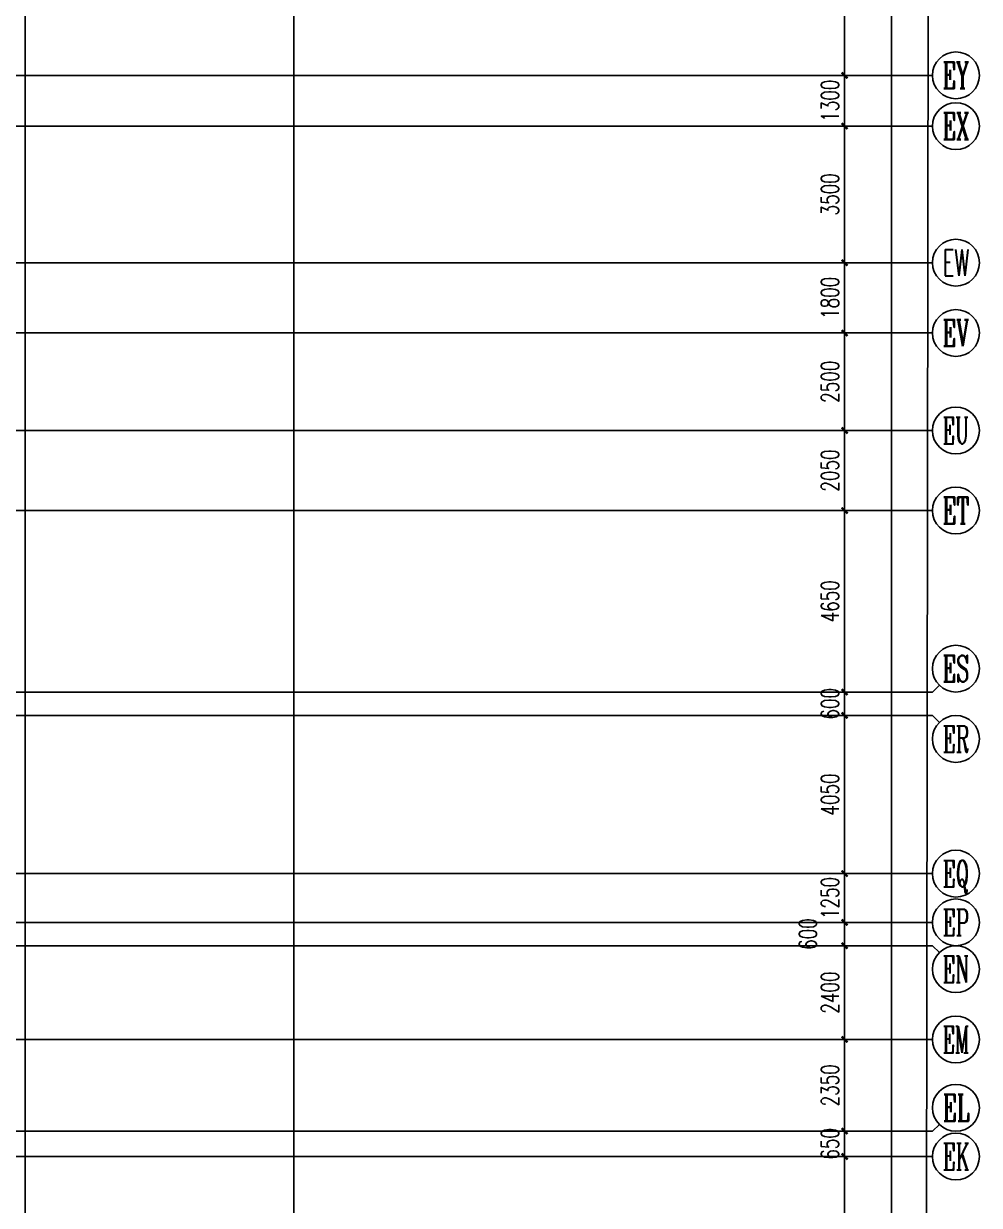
# Model space of a CAD drawing. Extents: x 369444 to 684549, y -549309 to 575337.
# Drawn here: x 607305 to 631771, y 340757 to 371032 of the extents above; entities that cross this region are included whole.
import ezdxf
from ezdxf.enums import TextEntityAlignment as Align

# ---------------------------------------------------------------- set-up
doc = ezdxf.new("R2010")
doc.units = 0
doc.header["$LTSCALE"] = 1000
doc.header["$MEASUREMENT"] = 0
for name, color, linetype in [('AXIS', 3, 'Continuous'), ('AXIS_TEXT', 7, 'Continuous'), ('DOTE', 1, 'Continuous')]:
    doc.layers.add(name, color=color, linetype=linetype)
doc.layers.add('不要动图层', color=140, linetype='Continuous', plot=False)
doc.styles.add('_TCH_AXIS', font='COMPLEX', dxfattribs={"bigfont": 'GBCBIG'})
doc.styles.add('_TCH_DIM_T3', font='SIMPLEX', dxfattribs={"width": 0.705882, "bigfont": 'GBCBIG'})
doc.styles.add('COMPLEX', font='COMPLEX')
doc.dimstyles.new('_TCH_ARCH&&150', dxfattribs={"dimtxt": 446.25, "dimasz": 150, "dimexe": 375, "dimexo": 450, "dimgap": 150, "dimtad": 1, "dimdec": 0, "dimzin": 0, "dimdsep": 46, "dimtxsty": '_TCH_DIM_T3', "dimblk": 'ARCHTICK', "dimcen": 0.09, "dimclrt": 7, "dimazin": 2, "dimtfac": 1, "dimtdec": 0, "dimtix": 1, "dimtmove": 2, "dimatfit": 3, "dimfxl": 0, "dimtolj": 1, "dimtzin": 0, "dimarcsym": 0})

# ---------------------------------------------------------------- blocks, each defined once
blk = doc.blocks.new('_ArchTick')
at = {"color": 0, "linetype": 'ByBlock', "const_width": 0.4}
blk.add_lwpolyline([(-0.5, -0.5), (0.5, 0.5)], dxfattribs=at)
blk = doc.blocks.new('*D905')
at = {"layer": 'AXIS', "color": 0, "lineweight": -2, "transparency": 16777216}
for p, q in [((625021, 342007), (628696, 342007)), ((628321, 337657), (628321, 342007)), ((625021, 337657), (628696, 337657))]:
    blk.add_line(p, q, dxfattribs=at)
at = {"layer": 'Defpoints', "color": 0, "transparency": 16777216}
for p in [(624571, 342007), (628321, 342007), (624571, 337657)]:
    blk.add_point(p, dxfattribs=at)
at = {"layer": 'AXIS', "color": 0, "lineweight": -2, "transparency": 16777216, "xscale": 150, "yscale": 150, "zscale": 150}
for p, rotation in [((628321, 342007), 90), ((628321, 337657), 270)]:
    blk.add_blockref('_ArchTick', p, dxfattribs=dict(at, rotation=rotation))
at = {"layer": 'AXIS', "color": 7, "lineweight": -2, "transparency": 16777216, "insert": (627948, 339832), "char_height": 446.2, "attachment_point": 5, "rotation": 90, "style": '_TCH_DIM_T3'}
blk.add_mtext('\\A1;4350', dxfattribs=at)
blk = doc.blocks.new('*D906')
at = {"layer": 'AXIS', "color": 0, "lineweight": -2, "transparency": 16777216}
for p, q in [((628321, 342657), (628321, 342807)), ((625021, 342657), (628696, 342657)), ((628321, 342007), (628321, 342657)), ((625021, 342007), (628696, 342007)), ((628321, 342007), (628321, 341857))]:
    blk.add_line(p, q, dxfattribs=at)
at = {"layer": 'Defpoints', "color": 0, "transparency": 16777216}
for p in [(624571, 342657), (628321, 342657), (624571, 342007)]:
    blk.add_point(p, dxfattribs=at)
at = {"layer": 'AXIS', "color": 0, "lineweight": -2, "transparency": 16777216, "xscale": 150, "yscale": 150, "zscale": 150}
for p, rotation in [((628321, 342657), 270), ((628321, 342007), 90)]:
    blk.add_blockref('_ArchTick', p, dxfattribs=dict(at, rotation=rotation))
at = {"layer": 'AXIS', "color": 7, "lineweight": -2, "transparency": 16777216, "insert": (627948, 342332), "char_height": 446.2, "attachment_point": 5, "rotation": 90, "style": '_TCH_DIM_T3'}
blk.add_mtext('\\A1;650', dxfattribs=at)
blk = doc.blocks.new('*D907')
at = {"layer": 'AXIS', "color": 0, "lineweight": -2, "transparency": 16777216}
for p, q in [((625021, 345007), (628696, 345007)), ((628321, 342657), (628321, 345007)), ((625021, 342657), (628696, 342657))]:
    blk.add_line(p, q, dxfattribs=at)
at = {"layer": 'Defpoints', "color": 0, "transparency": 16777216}
for p in [(624571, 345007), (628321, 345007), (624571, 342657)]:
    blk.add_point(p, dxfattribs=at)
at = {"layer": 'AXIS', "color": 0, "lineweight": -2, "transparency": 16777216, "xscale": 150, "yscale": 150, "zscale": 150}
for p, rotation in [((628321, 345007), 90), ((628321, 342657), 270)]:
    blk.add_blockref('_ArchTick', p, dxfattribs=dict(at, rotation=rotation))
at = {"layer": 'AXIS', "color": 7, "lineweight": -2, "transparency": 16777216, "insert": (627948, 343832), "char_height": 446.2, "attachment_point": 5, "rotation": 90, "style": '_TCH_DIM_T3'}
blk.add_mtext('\\A1;2350', dxfattribs=at)
blk = doc.blocks.new('*D908')
at = {"layer": 'AXIS', "color": 0, "lineweight": -2, "transparency": 16777216}
for p, q in [((625021, 347407), (628696, 347407)), ((628321, 345007), (628321, 347407)), ((625021, 345007), (628696, 345007))]:
    blk.add_line(p, q, dxfattribs=at)
at = {"layer": 'Defpoints', "color": 0, "transparency": 16777216}
for p in [(624571, 347407), (628321, 347407), (624571, 345007)]:
    blk.add_point(p, dxfattribs=at)
at = {"layer": 'AXIS', "color": 0, "lineweight": -2, "transparency": 16777216, "xscale": 150, "yscale": 150, "zscale": 150}
for p, rotation in [((628321, 347407), 90), ((628321, 345007), 270)]:
    blk.add_blockref('_ArchTick', p, dxfattribs=dict(at, rotation=rotation))
at = {"layer": 'AXIS', "color": 7, "lineweight": -2, "transparency": 16777216, "insert": (627948, 346207), "char_height": 446.2, "attachment_point": 5, "rotation": 90, "style": '_TCH_DIM_T3'}
blk.add_mtext('\\A1;2400', dxfattribs=at)
blk = doc.blocks.new('*D909')
at = {"layer": 'AXIS', "color": 0, "lineweight": -2, "transparency": 16777216}
for p, q in [((625021, 348007), (628696, 348007)), ((628321, 347407), (628321, 348007)), ((625021, 347407), (628696, 347407))]:
    blk.add_line(p, q, dxfattribs=at)
at = {"layer": 'Defpoints', "color": 0, "transparency": 16777216}
for p in [(624571, 348007), (628321, 348007), (624571, 347407)]:
    blk.add_point(p, dxfattribs=at)
at = {"layer": 'AXIS', "color": 0, "lineweight": -2, "transparency": 16777216, "xscale": 150, "yscale": 150, "zscale": 150}
for p, rotation in [((628321, 348007), 90), ((628321, 347407), 270)]:
    blk.add_blockref('_ArchTick', p, dxfattribs=dict(at, rotation=rotation))
at = {"layer": 'AXIS', "color": 7, "lineweight": -2, "transparency": 16777216, "insert": (627383, 347707), "char_height": 446.2, "attachment_point": 5, "rotation": 90, "style": '_TCH_DIM_T3'}
blk.add_mtext('\\A1;600', dxfattribs=at)
blk = doc.blocks.new('*D910')
at = {"layer": 'AXIS', "color": 0, "lineweight": -2, "transparency": 16777216}
for p, q in [((628321, 349257), (628321, 349407)), ((625021, 349257), (628696, 349257)), ((628321, 348007), (628321, 349257)), ((625021, 348007), (628696, 348007)), ((628321, 348007), (628321, 347857))]:
    blk.add_line(p, q, dxfattribs=at)
at = {"layer": 'Defpoints', "color": 0, "transparency": 16777216}
for p in [(624571, 349257), (628321, 349257), (624571, 348007)]:
    blk.add_point(p, dxfattribs=at)
at = {"layer": 'AXIS', "color": 0, "lineweight": -2, "transparency": 16777216, "xscale": 150, "yscale": 150, "zscale": 150}
for p, rotation in [((628321, 349257), 270), ((628321, 348007), 90)]:
    blk.add_blockref('_ArchTick', p, dxfattribs=dict(at, rotation=rotation))
at = {"layer": 'AXIS', "color": 7, "lineweight": -2, "transparency": 16777216, "insert": (627948, 348632), "char_height": 446.2, "attachment_point": 5, "rotation": 90, "style": '_TCH_DIM_T3'}
blk.add_mtext('\\A1;1250', dxfattribs=at)
blk = doc.blocks.new('*D911')
at = {"layer": 'AXIS', "color": 0, "lineweight": -2, "transparency": 16777216}
for p, q in [((625021, 353307), (628696, 353307)), ((628321, 349257), (628321, 353307)), ((625021, 349257), (628696, 349257))]:
    blk.add_line(p, q, dxfattribs=at)
at = {"layer": 'Defpoints', "color": 0, "transparency": 16777216}
for p in [(624571, 353307), (628321, 353307), (624571, 349257)]:
    blk.add_point(p, dxfattribs=at)
at = {"layer": 'AXIS', "color": 0, "lineweight": -2, "transparency": 16777216, "xscale": 150, "yscale": 150, "zscale": 150}
for p, rotation in [((628321, 353307), 90), ((628321, 349257), 270)]:
    blk.add_blockref('_ArchTick', p, dxfattribs=dict(at, rotation=rotation))
at = {"layer": 'AXIS', "color": 7, "lineweight": -2, "transparency": 16777216, "insert": (627948, 351282), "char_height": 446.2, "attachment_point": 5, "rotation": 90, "style": '_TCH_DIM_T3'}
blk.add_mtext('\\A1;4050', dxfattribs=at)
blk = doc.blocks.new('*D912')
at = {"layer": 'AXIS', "color": 0, "lineweight": -2, "transparency": 16777216}
for p, q in [((628321, 353907), (628321, 354057)), ((625021, 353907), (628696, 353907)), ((628321, 353307), (628321, 353907)), ((625021, 353307), (628696, 353307)), ((628321, 353307), (628321, 353157))]:
    blk.add_line(p, q, dxfattribs=at)
at = {"layer": 'Defpoints', "color": 0, "transparency": 16777216}
for p in [(624571, 353907), (628321, 353907), (624571, 353307)]:
    blk.add_point(p, dxfattribs=at)
at = {"layer": 'AXIS', "color": 0, "lineweight": -2, "transparency": 16777216, "xscale": 150, "yscale": 150, "zscale": 150}
for p, rotation in [((628321, 353907), 270), ((628321, 353307), 90)]:
    blk.add_blockref('_ArchTick', p, dxfattribs=dict(at, rotation=rotation))
at = {"layer": 'AXIS', "color": 7, "lineweight": -2, "transparency": 16777216, "insert": (627948, 353607), "char_height": 446.2, "attachment_point": 5, "rotation": 90, "style": '_TCH_DIM_T3'}
blk.add_mtext('\\A1;600', dxfattribs=at)
blk = doc.blocks.new('*D913')
at = {"layer": 'AXIS', "color": 0, "lineweight": -2, "transparency": 16777216}
for p, q in [((625021, 358557), (628696, 358557)), ((628321, 353907), (628321, 358557)), ((625021, 353907), (628696, 353907))]:
    blk.add_line(p, q, dxfattribs=at)
at = {"layer": 'Defpoints', "color": 0, "transparency": 16777216}
for p in [(624571, 358557), (628321, 358557), (624571, 353907)]:
    blk.add_point(p, dxfattribs=at)
at = {"layer": 'AXIS', "color": 0, "lineweight": -2, "transparency": 16777216, "xscale": 150, "yscale": 150, "zscale": 150}
for p, rotation in [((628321, 358557), 90), ((628321, 353907), 270)]:
    blk.add_blockref('_ArchTick', p, dxfattribs=dict(at, rotation=rotation))
at = {"layer": 'AXIS', "color": 7, "lineweight": -2, "transparency": 16777216, "insert": (627948, 356232), "char_height": 446.2, "attachment_point": 5, "rotation": 90, "style": '_TCH_DIM_T3'}
blk.add_mtext('\\A1;4650', dxfattribs=at)
blk = doc.blocks.new('*D914')
at = {"layer": 'AXIS', "color": 0, "lineweight": -2, "transparency": 16777216}
for p, q in [((625021, 360607), (628696, 360607)), ((628321, 358557), (628321, 360607)), ((625021, 358557), (628696, 358557))]:
    blk.add_line(p, q, dxfattribs=at)
at = {"layer": 'Defpoints', "color": 0, "transparency": 16777216}
for p in [(624571, 360607), (628321, 360607), (624571, 358557)]:
    blk.add_point(p, dxfattribs=at)
at = {"layer": 'AXIS', "color": 0, "lineweight": -2, "transparency": 16777216, "xscale": 150, "yscale": 150, "zscale": 150}
for p, rotation in [((628321, 360607), 90), ((628321, 358557), 270)]:
    blk.add_blockref('_ArchTick', p, dxfattribs=dict(at, rotation=rotation))
at = {"layer": 'AXIS', "color": 7, "lineweight": -2, "transparency": 16777216, "insert": (627948, 359582), "char_height": 446.2, "attachment_point": 5, "rotation": 90, "style": '_TCH_DIM_T3'}
blk.add_mtext('\\A1;2050', dxfattribs=at)
blk = doc.blocks.new('*D915')
at = {"layer": 'AXIS', "color": 0, "lineweight": -2, "transparency": 16777216}
for p, q in [((625021, 363107), (628696, 363107)), ((628321, 360607), (628321, 363107)), ((625021, 360607), (628696, 360607))]:
    blk.add_line(p, q, dxfattribs=at)
at = {"layer": 'Defpoints', "color": 0, "transparency": 16777216}
for p in [(624571, 363107), (628321, 363107), (624571, 360607)]:
    blk.add_point(p, dxfattribs=at)
at = {"layer": 'AXIS', "color": 0, "lineweight": -2, "transparency": 16777216, "xscale": 150, "yscale": 150, "zscale": 150}
for p, rotation in [((628321, 363107), 90), ((628321, 360607), 270)]:
    blk.add_blockref('_ArchTick', p, dxfattribs=dict(at, rotation=rotation))
at = {"layer": 'AXIS', "color": 7, "lineweight": -2, "transparency": 16777216, "insert": (627948, 361857), "char_height": 446.2, "attachment_point": 5, "rotation": 90, "style": '_TCH_DIM_T3'}
blk.add_mtext('\\A1;2500', dxfattribs=at)
blk = doc.blocks.new('*D916')
at = {"layer": 'AXIS', "color": 0, "lineweight": -2, "transparency": 16777216}
for p, q in [((625021, 364907), (628696, 364907)), ((628321, 363107), (628321, 364907)), ((625021, 363107), (628696, 363107))]:
    blk.add_line(p, q, dxfattribs=at)
at = {"layer": 'Defpoints', "color": 0, "transparency": 16777216}
for p in [(624571, 364907), (628321, 364907), (624571, 363107)]:
    blk.add_point(p, dxfattribs=at)
at = {"layer": 'AXIS', "color": 0, "lineweight": -2, "transparency": 16777216, "xscale": 150, "yscale": 150, "zscale": 150}
for p, rotation in [((628321, 364907), 90), ((628321, 363107), 270)]:
    blk.add_blockref('_ArchTick', p, dxfattribs=dict(at, rotation=rotation))
at = {"layer": 'AXIS', "color": 7, "lineweight": -2, "transparency": 16777216, "insert": (627948, 364007), "char_height": 446.2, "attachment_point": 5, "rotation": 90, "style": '_TCH_DIM_T3'}
blk.add_mtext('\\A1;1800', dxfattribs=at)
blk = doc.blocks.new('*D917')
at = {"layer": 'AXIS', "color": 0, "lineweight": -2, "transparency": 16777216}
for p, q in [((625021, 368407), (628696, 368407)), ((628321, 364907), (628321, 368407)), ((625021, 364907), (628696, 364907))]:
    blk.add_line(p, q, dxfattribs=at)
at = {"layer": 'Defpoints', "color": 0, "transparency": 16777216}
for p in [(624571, 368407), (628321, 368407), (624571, 364907)]:
    blk.add_point(p, dxfattribs=at)
at = {"layer": 'AXIS', "color": 0, "lineweight": -2, "transparency": 16777216, "xscale": 150, "yscale": 150, "zscale": 150}
for p, rotation in [((628321, 368407), 90), ((628321, 364907), 270)]:
    blk.add_blockref('_ArchTick', p, dxfattribs=dict(at, rotation=rotation))
at = {"layer": 'AXIS', "color": 7, "lineweight": -2, "transparency": 16777216, "insert": (627948, 366657), "char_height": 446.2, "attachment_point": 5, "rotation": 90, "style": '_TCH_DIM_T3'}
blk.add_mtext('\\A1;3500', dxfattribs=at)
blk = doc.blocks.new('*D918')
at = {"layer": 'AXIS', "color": 0, "lineweight": -2, "transparency": 16777216}
for p, q in [((625021, 369707), (628696, 369707)), ((628321, 369707), (628321, 369857)), ((628321, 368407), (628321, 369707)), ((625021, 368407), (628696, 368407)), ((628321, 368407), (628321, 368257))]:
    blk.add_line(p, q, dxfattribs=at)
at = {"layer": 'Defpoints', "color": 0, "transparency": 16777216}
for p in [(624571, 369707), (628321, 369707), (624571, 368407)]:
    blk.add_point(p, dxfattribs=at)
at = {"layer": 'AXIS', "color": 0, "lineweight": -2, "transparency": 16777216, "xscale": 150, "yscale": 150, "zscale": 150}
for p, rotation in [((628321, 369707), 270), ((628321, 368407), 90)]:
    blk.add_blockref('_ArchTick', p, dxfattribs=dict(at, rotation=rotation))
at = {"layer": 'AXIS', "color": 7, "lineweight": -2, "transparency": 16777216, "insert": (627948, 369057), "char_height": 446.2, "attachment_point": 5, "rotation": 90, "style": '_TCH_DIM_T3'}
blk.add_mtext('\\A1;1300', dxfattribs=at)
blk = doc.blocks.new('*D919')
at = {"layer": 'AXIS', "color": 0, "lineweight": -2, "transparency": 16777216}
for p, q in [((625021, 374257), (628696, 374257)), ((628321, 369707), (628321, 374257)), ((625021, 369707), (628696, 369707))]:
    blk.add_line(p, q, dxfattribs=at)
at = {"layer": 'Defpoints', "color": 0, "transparency": 16777216}
for p in [(624571, 374257), (628321, 374257), (624571, 369707)]:
    blk.add_point(p, dxfattribs=at)
at = {"layer": 'AXIS', "color": 0, "lineweight": -2, "transparency": 16777216, "xscale": 150, "yscale": 150, "zscale": 150}
for p, rotation in [((628321, 374257), 90), ((628321, 369707), 270)]:
    blk.add_blockref('_ArchTick', p, dxfattribs=dict(at, rotation=rotation))
at = {"layer": 'AXIS', "color": 7, "lineweight": -2, "transparency": 16777216, "insert": (627948, 371982), "char_height": 446.2, "attachment_point": 5, "rotation": 90, "style": '_TCH_DIM_T3'}
blk.add_mtext('\\A1;4550', dxfattribs=at)
blk = doc.blocks.new('*D948')
at = {"layer": 'AXIS', "color": 0, "lineweight": -2, "transparency": 16777216}
for p, q in [((625021, 470507), (629896, 470507)), ((629521, 65157), (629521, 470507)), ((625021, 65157), (629896, 65157))]:
    blk.add_line(p, q, dxfattribs=at)
at = {"layer": 'Defpoints', "color": 0, "transparency": 16777216}
for p in [(624571, 470507), (629521, 470507), (624571, 65157)]:
    blk.add_point(p, dxfattribs=at)
at = {"layer": 'AXIS', "color": 0, "lineweight": -2, "transparency": 16777216, "xscale": 150, "yscale": 150, "zscale": 150}
for p, rotation in [((629521, 470507), 90), ((629521, 65157), 270)]:
    blk.add_blockref('_ArchTick', p, dxfattribs=dict(at, rotation=rotation))
at = {"layer": 'AXIS', "color": 7, "lineweight": -2, "transparency": 16777216, "insert": (629148, 267832), "char_height": 446.2, "attachment_point": 5, "rotation": 90, "style": '_TCH_DIM_T3'}
blk.add_mtext('\\A1;405350', dxfattribs=at)
blk = doc.blocks.new('_AXISO')
blk.add_circle((0, 0), 0.5)
at = {"layer": 'AXIS_TEXT', "style": 'COMPLEX', "width": 1.041667}
blk.add_attdef('A', text='', height=0.56, dxfattribs=at).set_placement((-0.25, -0.28), (0.25, -0.28), align=Align.FIT)

msp = doc.modelspace()

# ---------------------------------------------------------------- linework, layer by layer
at = {"layer": 'AXIS'}
for p, q in [((624570.9, 369707), (630570.9, 369707)), ((624570.9, 368407), (630570.9, 368407)), ((624570.9, 364907), (630570.9, 364907)), ((624570.9, 363107), (630570.9, 363107)), ((624570.9, 360607), (630570.9, 360607)), ((624570.9, 358557), (630570.9, 358557)), ((630746.7, 354082.7), (630570.9, 353907)), ((624570.9, 353907), (630570.9, 353907)), ((624570.9, 353307), (630570.9, 353307)), ((630746.7, 353131.2), (630570.9, 353307)), ((624570.9, 349257), (630570.9, 349257)), ((624570.9, 348007), (630570.9, 348007)), ((624570.9, 347407), (630570.9, 347407)), ((630746.7, 347231.2), (630570.9, 347407)), ((624570.9, 345007), (630570.9, 345007)), ((630746.7, 342832.7), (630570.9, 342657)), ((624570.9, 342657), (630570.9, 342657)), ((624570.9, 342007), (630570.9, 342007))]:
    msp.add_line(p, q, dxfattribs=at)
at = {"layer": 'DOTE', "color": 8}
for p, q in [((607344.5, 59364.2), (607344.5, 476704.8)), ((614224.5, 59364.2), (614224.5, 476704.8))]:
    msp.add_line(p, q, dxfattribs=at)
at = {"layer": 'DOTE', "color": 8, "lineweight": -2}
for p, q in [((377844.4, 369707), (624570.9, 369707)), ((377844.4, 368407), (624570.9, 368407)), ((377844.4, 364907), (624570.9, 364907)), ((377844.4, 363107), (624570.9, 363107)), ((377844.4, 360607), (624570.9, 360607)), ((377844.4, 358557), (624570.9, 358557)), ((377844.4, 353907), (624570.9, 353907)), ((377844.4, 353307), (624570.9, 353307)), ((377844.4, 349257), (624570.9, 349257)), ((377844.4, 348007), (624570.9, 348007)), ((377844.4, 347407), (624570.9, 347407)), ((377844.4, 345007), (624570.9, 345007)), ((377844.4, 342657), (624570.9, 342657)), ((377844.4, 342007), (624570.9, 342007))]:
    msp.add_line(p, q, dxfattribs=at)
at = {"layer": '不要动图层'}
msp.add_lwpolyline([(374141.4, 480401.6), (608632.4, 480035.6), (630599.4, 458002.6), (630103.6, 140971.4), (534606.6, 140971.5), (534606.6, 44667.5), (383961.4, 44901.6), (384134.4, 155731.6), (384114.4, 173450.6), (374190.4, 173466.6), (373839.4, 234426.6), (373748.4, 250410.6), (374011.4, 393904.6)], close=True, dxfattribs=at)

# ---------------------------------------------------------------- block references
at = {"layer": 'AXIS', "lineweight": -2}
ref = msp.add_blockref('_AXISO', (631170.9, 369707), dxfattribs=dict(at, xscale=1200, yscale=1200, zscale=1200))
ref.add_attrib('A', 'EY', dxfattribs={"layer": 'AXIS_TEXT', "lineweight": -2, "ltscale": 6, "height": 678.82, "style": '_TCH_AXIS', "width": 0.525}).set_placement((630831.5, 369367.6), (631510.4, 369367.6), align=Align.FIT)
ref = msp.add_blockref('_AXISO', (631170.9, 368407), dxfattribs=dict(at, xscale=1200, yscale=1200, zscale=1200))
ref.add_attrib('A', 'EX', dxfattribs={"layer": 'AXIS_TEXT', "lineweight": -2, "ltscale": 6, "height": 678.82, "style": '_TCH_AXIS', "width": 0.538462}).set_placement((630831.5, 368067.6), (631510.4, 368067.6), align=Align.FIT)
ref = msp.add_blockref('_AXISO', (631170.9, 364907), dxfattribs=dict(at, xscale=1200, yscale=1200, zscale=1200))
ref.add_attrib('A', 'EW', dxfattribs={"layer": 'AXIS_TEXT', "lineweight": -2, "ltscale": 6, "height": 678.82, "style": '_TCH_AXIS', "width": 0.488372}).set_placement((630831.5, 364567.6), (631510.4, 364567.6), align=Align.FIT)
ref = msp.add_blockref('_AXISO', (631170.9, 363107), dxfattribs=dict(at, xscale=1200, yscale=1200, zscale=1200))
ref.add_attrib('A', 'EV', dxfattribs={"layer": 'AXIS_TEXT', "lineweight": -2, "ltscale": 6, "height": 678.82, "style": '_TCH_AXIS', "width": 0.538462}).set_placement((630831.5, 362767.6), (631510.4, 362767.6), align=Align.FIT)
ref = msp.add_blockref('_AXISO', (631170.9, 360607), dxfattribs=dict(at, xscale=1200, yscale=1200, zscale=1200))
ref.add_attrib('A', 'EU', dxfattribs={"layer": 'AXIS_TEXT', "lineweight": -2, "ltscale": 6, "height": 678.82, "style": '_TCH_AXIS', "width": 0.512195}).set_placement((630831.5, 360267.6), (631510.4, 360267.6), align=Align.FIT)
ref = msp.add_blockref('_AXISO', (631170.9, 358557), dxfattribs=dict(at, xscale=1200, yscale=1200, zscale=1200))
ref.add_attrib('A', 'ET', dxfattribs={"layer": 'AXIS_TEXT', "lineweight": -2, "ltscale": 6, "height": 678.82, "style": '_TCH_AXIS', "width": 0.583333}).set_placement((630831.5, 358217.6), (631510.4, 358217.6), align=Align.FIT)
ref = msp.add_blockref('_AXISO', (631170.9, 354507), dxfattribs=dict(at, xscale=1200, yscale=1200, zscale=1200))
ref.add_attrib('A', 'ES', dxfattribs={"layer": 'AXIS_TEXT', "lineweight": -2, "ltscale": 6, "height": 678.82, "style": '_TCH_AXIS', "width": 0.6}).set_placement((630831.5, 354167.6), (631510.4, 354167.6), align=Align.FIT)
ref = msp.add_blockref('_AXISO', (631170.9, 352707), dxfattribs=dict(at, xscale=1200, yscale=1200, zscale=1200))
ref.add_attrib('A', 'ER', dxfattribs={"layer": 'AXIS_TEXT', "lineweight": -2, "ltscale": 6, "height": 678.82, "style": '_TCH_AXIS', "width": 0.538462}).set_placement((630831.5, 352367.6), (631510.4, 352367.6), align=Align.FIT)
ref = msp.add_blockref('_AXISO', (631170.9, 349257), dxfattribs=dict(at, xscale=1200, yscale=1200, zscale=1200))
ref.add_attrib('A', 'EQ', dxfattribs={"layer": 'AXIS_TEXT', "lineweight": -2, "ltscale": 6, "height": 678.82, "style": '_TCH_AXIS', "width": 0.567568}).set_placement((630831.5, 348917.6), (631510.4, 348917.6), align=Align.FIT)
ref = msp.add_blockref('_AXISO', (631170.9, 348007), dxfattribs=dict(at, xscale=1200, yscale=1200, zscale=1200))
ref.add_attrib('A', 'EP', dxfattribs={"layer": 'AXIS_TEXT', "lineweight": -2, "ltscale": 6, "height": 678.82, "style": '_TCH_AXIS', "width": 0.552632}).set_placement((630831.5, 347667.6), (631510.4, 347667.6), align=Align.FIT)
ref = msp.add_blockref('_AXISO', (631170.9, 346807), dxfattribs=dict(at, xscale=1200, yscale=1200, zscale=1200))
ref.add_attrib('A', 'EN', dxfattribs={"layer": 'AXIS_TEXT', "lineweight": -2, "ltscale": 6, "height": 678.82, "style": '_TCH_AXIS', "width": 0.525}).set_placement((630831.5, 346467.6), (631510.4, 346467.6), align=Align.FIT)
ref = msp.add_blockref('_AXISO', (631170.9, 345007), dxfattribs=dict(at, xscale=1200, yscale=1200, zscale=1200))
ref.add_attrib('A', 'EM', dxfattribs={"layer": 'AXIS_TEXT', "lineweight": -2, "ltscale": 6, "height": 678.82, "style": '_TCH_AXIS', "width": 0.5}).set_placement((630831.5, 344667.6), (631510.4, 344667.6), align=Align.FIT)
ref = msp.add_blockref('_AXISO', (631170.9, 343257), dxfattribs=dict(at, xscale=1200, yscale=1200, zscale=1200))
ref.add_attrib('A', 'EL', dxfattribs={"layer": 'AXIS_TEXT', "lineweight": -2, "ltscale": 6, "height": 678.82, "style": '_TCH_AXIS', "width": 0.583333}).set_placement((630831.5, 342917.6), (631510.4, 342917.6), align=Align.FIT)
ref = msp.add_blockref('_AXISO', (631170.9, 342007), dxfattribs=dict(at, xscale=1200, yscale=1200, zscale=1200))
ref.add_attrib('A', 'EK', dxfattribs={"layer": 'AXIS_TEXT', "lineweight": -2, "ltscale": 6, "height": 678.82, "style": '_TCH_AXIS', "width": 0.525}).set_placement((630831.5, 341667.6), (631510.4, 341667.6), align=Align.FIT)

# ---------------------------------------------------------------- dimensions: what is measured, and where the dimension line sits
for p1, p2, distance, text, picture, middle in [((624570.9, 65157), (624570.9, 470507), -4950, '405350', '*D948', (629147.8, 267832)), ((624570.9, 369707), (624570.9, 374257), -3750, '4550', '*D919', (627947.8, 371982)), ((624570.9, 368407), (624570.9, 369707), -3750, '1300', '*D918', (627947.8, 369057)), ((624570.9, 364907), (624570.9, 368407), -3750, '3500', '*D917', (627947.8, 366657)), ((624570.9, 363107), (624570.9, 364907), -3750, '1800', '*D916', (627947.8, 364007)), ((624570.9, 360607), (624570.9, 363107), -3750, '2500', '*D915', (627947.8, 361857)), ((624570.9, 358557), (624570.9, 360607), -3750, '2050', '*D914', (627947.8, 359582)), ((624570.9, 353907), (624570.9, 358557), -3750, '4650', '*D913', (627947.8, 356232)), ((624570.9, 353307), (624570.9, 353907), -3750, '600', '*D912', (627947.8, 353607)), ((624570.9, 349257), (624570.9, 353307), -3750, '4050', '*D911', (627947.8, 351282)), ((624570.9, 348007), (624570.9, 349257), -3750, '1250', '*D910', (627947.8, 348632)), ((624570.9, 345007), (624570.9, 347407), -3750, '2400', '*D908', (627947.8, 346207)), ((624570.9, 342657), (624570.9, 345007), -3750, '2350', '*D907', (627947.8, 343832)), ((624570.9, 342007), (624570.9, 342657), -3750, '650', '*D906', (627947.8, 342332)), ((624570.9, 337657), (624570.9, 342007), -3750, '4350', '*D905', (627947.8, 339832))]:
    dim = msp.add_aligned_dim(p1=p1, p2=p2, distance=distance, text=text, dimstyle='_TCH_ARCH&&150', dxfattribs=at)
    dim.commit()
    dim.dimension.update_dxf_attribs({"geometry": picture, "text_midpoint": middle})
dim = msp.add_linear_dim(base=(628320.9, 348007), p1=(624570.9, 347407), p2=(624570.9, 348007), angle=90, text='600', dimstyle='_TCH_ARCH&&150', dxfattribs=at)
dim.commit()
dim.dimension.update_dxf_attribs({"geometry": '*D909', "text_midpoint": (627383.4, 347707), "dimtype": 161})

doc.saveas('drawing.dxf')
